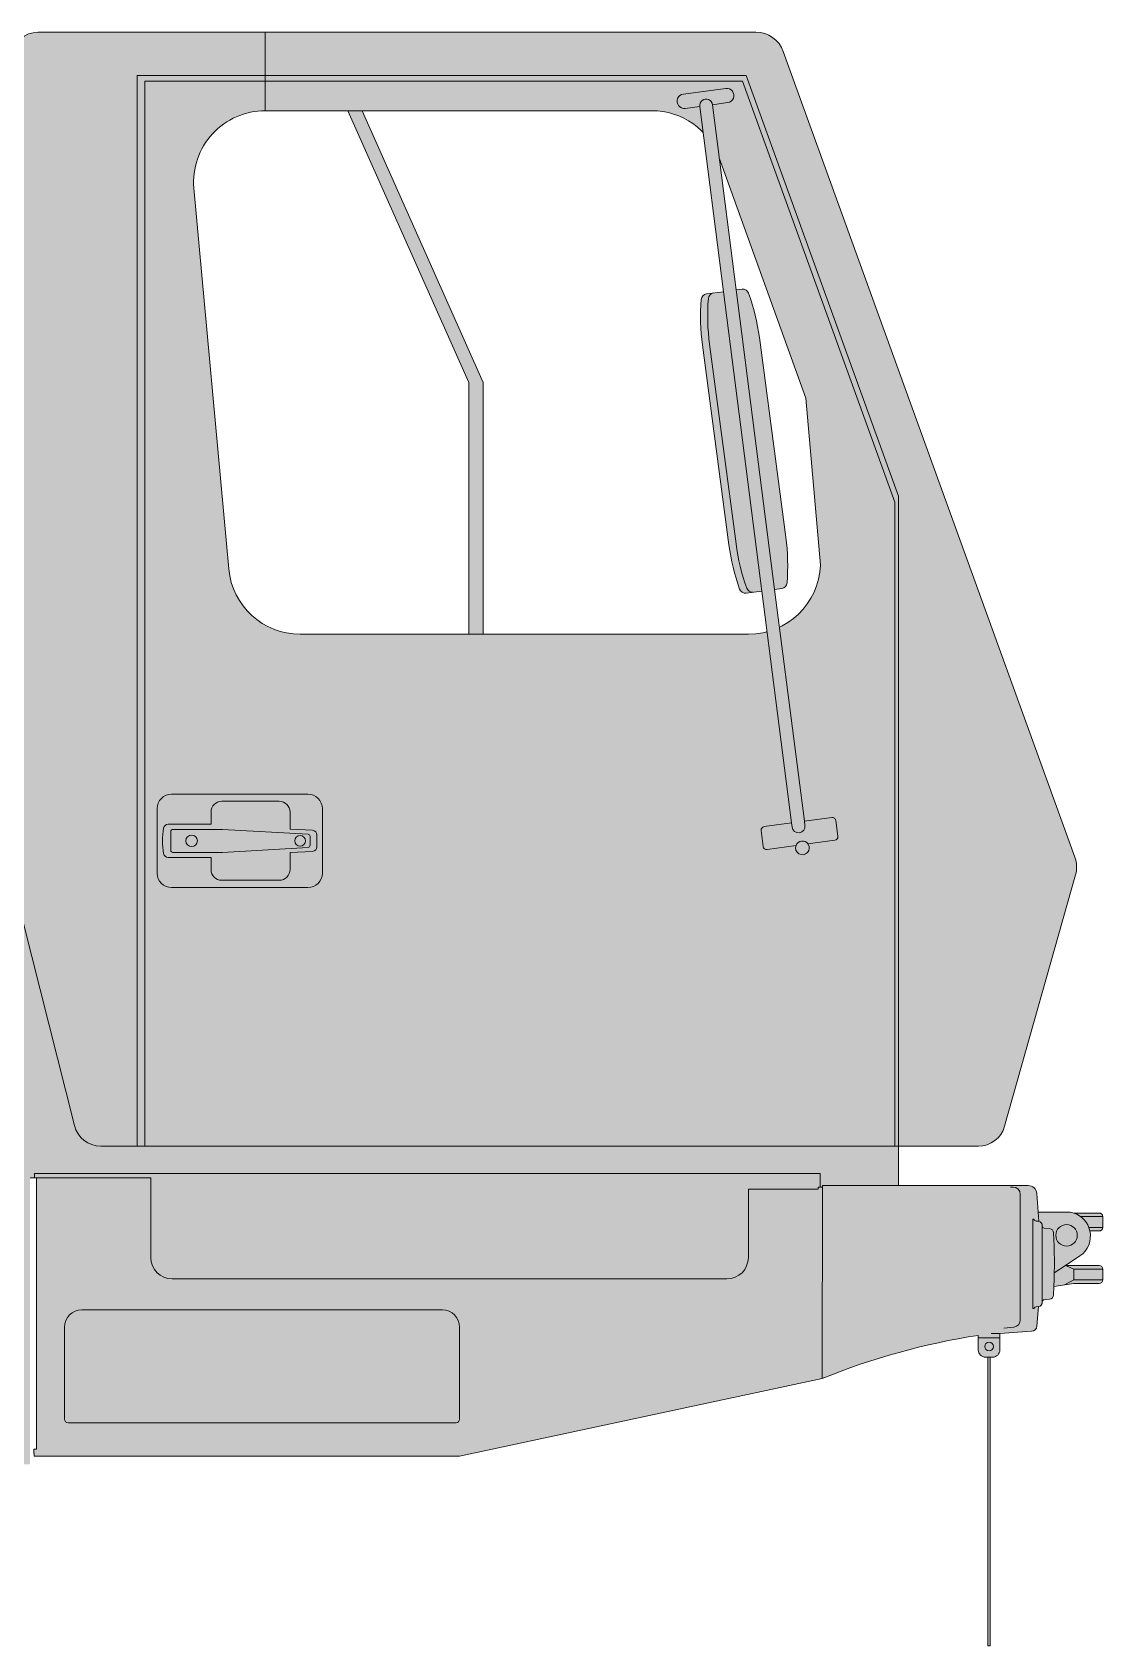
# Model space of a CAD drawing. Header units: millimetres. Extents: x -5368 to 16281, y -22441 to 15493.
# Drawn here: x 7845 to 9335, y 490 to 2735 of the extents above; entities that cross this region are included whole.
import ezdxf
from ezdxf.enums import TextEntityAlignment as Align

# ---------------------------------------------------------------- set-up
doc = ezdxf.new("R2010")
doc.units = ezdxf.units.MM
doc.set_wipeout_variables(frame=1)
doc.layers.add('Техника. Кран GROVE GMK 5220', color=250, linetype='Continuous', lineweight=20)
doc.layers.add('Техника. Кран GROVE GMK 5220 Штрих', color=7, linetype='Continuous', true_color=0xe8e8e8)
doc.styles.add('arial', font='arial.ttf')

# ---------------------------------------------------------------- blocks, each defined once
blk = doc.blocks.new('GMK 5220-20250306.21014501')
at = {"color": 0, "linetype": 'ByBlock', "lineweight": -2, "transparency": 16777216}
blk.add_wipeout([(-4217.591699999999, 1744.0000000000036), (-4217.591699999999, 1750), (-1587.1079, 1750), (-1587.1079, 1764.9462999999996), (-1242.9534399999948, 1764.9462999999996), (-1233.036799999995, 1779.9999500000013), (1233.0368000000021, 1780.0000499999987), (1241.3289000000004, 1750), (1266.4083000000028, 1750), (1266.4083000000028, 1747.0000000000036), (1271.4083000000028, 1746.9487999999983), (1271.4083000000028, 1750), (3000.479750009119, 1750), (3003.382800000004, 1758.9462999999996), (3864.379200000004, 1758.9462999999996), (3864.379200000004, 1746.9463000000032), (3859.3782000000047, 1746.9459000000024), (3859.379200000004, 1446.9463000000032), (3854.879200000002, 1446.9463000000032), (3854.879200000002, 1371.9462999999996), (3854.379200000003, 1371.4462999999996), (3854.3796000000048, 1331.9464999999982), (3859.379200000004, 1331.9462999999996), (3869.379200000004, 1321.9463000000032), (3869.3807000000024, 1276.9468000000015), (3881.381500000004, 1276.9468000000015), (3881.381500000004, 1210.7962899999984), (4178.382100000003, 1210.7962899999984), (4178.382100000003, 1251.9468000000015), (4189.3806, 1251.9468000000015), (4189.3806, 951.9468000000015), (4178.382100000003, 951.9468000000015), (4178.382100000003, 1017.0957300000009), (3881.381500000004, 1017.0957300000009), (3881.381500000004, 996.9468000000015), (3869.3807000000024, 996.9468000000015), (3869.379200000004, 991.9463000000032), (3859.379200000004, 981.9463000000032), (3854.3796000000048, 981.9459999999999), (3854.379200000003, 846.9463000000032), (3974.379200000004, 846.9463000000032), (3974.379200000004, 841.9463000000032), (4010.0000000000045, 841.9463000000032), (4010.0000000000045, 721.9463000000032), (4010.0000000000045, 721.9463000000032), (4007.095585975342, 710.4657970290464), (4000.5924034356003, 700.7330965644032), (3990.859702970957, 694.2299140246614), (3979.379200000004, 691.9462999999996), (3913.6096000000007, 691.9459999999999), (3904.379200000003, 683.9462999999996), (3891.379200000004, 683.9462999999996), (3891.379200000004, 683.9462999999996), (3887.0018665119496, 684.599211159024), (3883.0056011803754, 686.5011062262747), (3879.7382984212454, 689.4864159467907), (3877.48439289814, 693.2952545283151), (3877.48439289814, 693.2952545283151), (3868.9856850274055, 697.5031897867339), (3862.2250677132115, 704.1536640662198), (3857.8781125768573, 712.5821120641413), (3856.379200000003, 721.9463000000032), (3856.379200000003, 721.9463000000032), (3856.379200000003, 768.2285000000011), (3855.3793983814294, 770.7006984713407), (3855.379200000004, 591.9462999999996), (3795.379200000004, 591.9462999999996), (3795.379200000004, 611.9463000000032), (3549.379060476769, 611.9445837159474), (3549.379200000005, 591.9462999999996), (3449.879200000005, 591.9462999999996), (3449.879200000005, 611.9463000000032), (3203.379200000005, 611.9463000000032), (3203.379200000005, 591.9462999999996), (3143.379200000003, 591.9462999999996), (3143.379200000003, 783.8269), (3141.379200000005, 787.3342000000011), (3141.379200000005, 1046.7747000000018), (3099.653500000003, 1046.7747000000018), (3099.653500000003, 556.0001000000011), (3049.653500000004, 556.0001000000011), (3049.653500000004, 560.0001000000011), (2629.2077000000036, 560.0001000000011), (2629.2077000000036, 556.0001000000011), (2579.2077000000027, 556.0001000000011), (2579.2077000000027, 910.3830000000016), (2540.6514794342884, 1054.2767000000022), (977.5743293103737, 1054.2767000000022), (755.1514100000022, 401.710414648951), (595.1514100000013, 401.710414648951), (372.72849068963114, 1054.2767000000022), (-908.743599999998, 1054.2767000000022), (-974.6283799999985, 808.3914000000004), (-974.6132599999987, 547.5790000000015), (-1324.6283999999987, 547.5790000000015), (-1324.6283999999987, 808.3915000000015), (-1390.5131000000008, 1054.2767000000022), (-2672.425090689628, 1054.2767000000022), (-2894.8480099999992, 401.710414648951), (-3054.8480099999992, 401.710414648951), (-3277.2709293103703, 1054.2767000000022), (-4409.536747277851, 1054.2767000000022), (-4523.3287, 510.0551000000014), (-4715.620499999999, 510.0551000000014), (-4715.620499999999, 465.9467000000004), (-4712.620499999999, 441.95500000000175), (-4712.620499999999, 315.9467000000004), (-4772.620499999999, 315.9467000000004), (-4772.620499999999, 331.9467000000004), (-5328.620499999999, 331.9467000000004), (-5328.620499999999, 315.9467000000004), (-5388.620499999999, 315.9467000000004), (-5388.620499999999, 441.95500000000175), (-5385.620499999999, 465.9467000000004), (-5385.620500000003, 518.262200000001), (-5424.685, 518.262200000001), (-5821.9625, 1019.0295000000042), (-5821.9625, 1019.0295000000042), (-5836.843021288586, 995.3473073275309), (-5850.765622706043, 971.0895800356593), (-5863.708077768131, 946.2950439326814), (-5875.649724727466, 921.0032818055661), (-5875.649724727466, 921.0032818055697), (-5875.649724727466, 921.0032818055697), (-5876.028809336616, 920.0215732586985), (-5876.3026219273925, 919.0054613175125), (-5876.4681298505, 917.966200070623), (-5876.523500000001, 916.9153000000006), (-5876.523500000001, 916.9153000000006), (-5876.523500000001, 904.0446000000011), (-5878.523500000001, 904.0446000000011), (-5878.523500000001, 551.9343000000008), (-5928.523500000002, 551.9343000000008), (-5928.523599999999, 906.6022000000012), (-5966.196200000002, 1054.2767000000022), (-7274.859783985789, 1054.2767000000022), (-7615.502200000003, 497.21819999999934), (-7783.9955, 498.5069000000003), (-7785.8456, 492.0974000000024), (-7841.7191, 492.0974000000024), (-7841.7191, 891.0973999999987), (-7850.628800000001, 891.0973999999987), (-7850.628800000001, 513.0973999999987), (-7846.811800000001, 513.0973999999987), (-7846.811800000001, 507.09739999999874), (-7847.559100000001, 507.09660000000076), (-7847.559100000001, 503.60039999999935), (-8439.559100000002, 503.60039999999935), (-8944.559100000002, 611.6003999999994), (-8944.559100000002, 611.6003999999994), (-8997.431430635132, 631.3742340498793), (-9051.371141094838, 648.0174156971989), (-9106.193038217982, 661.4728033037427), (-9161.708900000001, 671.6942000000017), (-9161.708900000001, 651.2803000000022), (-9161.708900000001, 651.2803000000022), (-9162.470104674889, 647.4534656763499), (-9164.637832188135, 644.2092321881355), (-9167.882065676351, 642.0415046748858), (-9171.7089, 641.2802999999985), (-9171.7089, 641.2803000000022), (-9175.208900000001, 641.2801), (-9175.208900000001, 239.78029999999853), (-9178.208900000001, 239.78029999999853), (-9178.208900000001, 641.2801), (-9181.708900000001, 641.2803000000022), (-9181.708900000001, 641.2803000000022), (-9185.53573432365, 642.0415046748858), (-9188.779967811868, 644.2092321881355), (-9190.947695325114, 647.4534656763499), (-9191.708900000001, 651.2803000000022), (-9191.708900000001, 651.2803000000022), (-9191.707900000001, 674.2213000000011), (-9236.001900000003, 677.3186999999998), (-9236.001900000003, 677.3186999999998), (-9238.721314987375, 678.001403165541), (-9241.038143846705, 679.5805185895551), (-9242.667802571395, 681.8620781278587), (-9243.410114610906, 684.5658300250907), (-9243.410114610906, 684.5658300250907), (-9245.45305918128, 711.8064527565657), (-9245.45305918128, 711.8064527565657), (-9247.633506675164, 712.453023800881), (-9249.419287611927, 713.8613532491327), (-9250.556283889902, 715.8310346580947), (-9250.882700000002, 718.0817807370659), (-9250.882700000002, 718.0817807370659), (-9250.882700000002, 718.0817807370659), (-9251.034736249847, 719.2473586624765), (-9251.615301075692, 720.2694307756174), (-9252.538579713793, 720.9969219974955), (-9253.668100000003, 721.3222999999998), (-9261.030200000001, 721.9664000000012), (-9261.030200000001, 721.9664000000012), (-9263.089737547667, 722.5277555561333), (-9264.822382786737, 723.7746538864667), (-9266.00880765853, 725.5492555302844), (-9266.49882777561, 727.6269213492997), (-9266.49882777561, 727.6269213492997), (-9267.053265088784, 739.8525958592036), (-9294.620800000004, 743.9370000000017), (-9330.000011344637, 743.9370000000017), (-9330.000011344637, 743.9370000000017), (-9331.913748383753, 744.317739577793), (-9333.536032885106, 745.4019651436429), (-9334.61980055086, 747.0245555810761), (-9335, 748.9383999999991), (-9335, 748.9383999999991), (-9335, 763.9357999999993), (-9335, 763.9357999999993), (-9334.619742067285, 765.8495856343252), (-9333.535958165634, 767.4721095953319), (-9331.913694328265, 768.5562828248039), (-9330, 768.9370000000017), (-9330, 768.9370000000017), (-9283.2627, 768.9370000000017), (-9303.143000000004, 782.1730000000025), (-9303.143000000004, 782.1730000000025), (-9310.453089746676, 788.8603426775335), (-9315.463055861099, 797.4077518594677), (-9317.72627856431, 807.053257921194), (-9317.041000000001, 816.9370000000017), (-9317.041000000001, 816.9370000000017), (-9330, 816.9370000000017), (-9330, 816.9370000000017), (-9331.91332477416, 817.3175640727386), (-9333.535392484093, 818.4013246778813), (-9334.619282856376, 820.0233056783072), (-9334.999999999998, 821.9366000000009), (-9334.999999999998, 821.9366000000009), (-9334.999999999998, 836.9373999999989), (-9334.999999999998, 836.9373999999989), (-9334.619282856376, 838.8506943216926), (-9333.535392484093, 840.4726753221184), (-9331.91332477416, 841.5564359272612), (-9330, 841.9370000000017), (-9330, 841.9370000000017), (-9294.620800000004, 841.9370000000017), (-9294.620800000004, 841.9370000000017), (-9292.15436401002, 842.4911321190448), (-9289.659943722669, 842.9012983391403), (-9287.145935090915, 843.1661180844749), (-9284.620800000004, 843.2847000000002), (-9284.620800000004, 843.2847000000002), (-9245.320900000002, 843.2847000000002), (-9243.256528086324, 869.2087353526367), (-9243.256528086324, 869.2087353526367), (-9242.048677549286, 873.4490346949133), (-9239.390920540147, 876.9668989777238), (-9235.642036563182, 879.2874399403408), (-9231.308100000002, 880.0973999999987), (-9231.308100000002, 880.0973999999987), (-9050.532900000002, 880.0973999999987), (-9050.532900000002, 934.9463000000032), (-7990.532900000001, 934.9463000000032), (-7940.203500000002, 934.9463000000032), (-7940.203500000002, 934.9463000000032), (-7927.863049564542, 937.005894550919), (-7916.8602917005155, 942.961393358728), (-7908.387910324588, 952.1672284911365), (-7903.3643, 963.6255000000019), (-7903.3643, 963.6255000000019), (-7700.6216, 1764.9529000000002), (-7653.374725933218, 1764.9529000000002), (-7651.164200000002, 1751.454700000002), (-7650.277100000003, 1747.4020000000019), (-7446.484000000003, 1747.4020000000019), (-7447.366181036168, 1743.992388326158), (-5186.091699999999, 1744.0000000000036)], dxfattribs=at)
blk.add_line((-9250.882700000002, 824.0485686891088), (-9250.882700000002, 717.4195380819665), dxfattribs=at)
for points in [[(-9197.159815300583, 681.8271867425187), (-9211.163978515615, 683.2597586206552, -0.3846611449486134), (-9220.158267212268, 693.2210662518023), (-9220.158267212268, 868.0634222280055, -0.4142135623730951), (-9210.144975169056, 878.076714271217), (-9206.763437917682, 878.076714271217)], [(-7850.628800000002, 891.0974000000001), (-8009.628800000002, 891.0974000000001), (-8009.628800000002, 780.0974000000001, -0.414213562373095), (-8039.628800000002, 750.0974000000001), (-8811.628800000002, 750.0974000000001, -0.414213562373095), (-8841.628800000002, 780.0974000000001), (-8841.628800000002, 875.0974000000001), (-8938.628800000002, 875.0974000000001), (-8938.628800000002, 878.0974000000001), (-8941.628800000002, 878.0984000000003)], [(-9294.620800000004, 841.9370000000004, 0.2715141541754391), (-9317.041000000001, 816.9370000000004)], [(-9267.053265088784, 739.8525958592022, -0.02252392412836434), (-9266.498845539914, 814.5679451074152, -0.3737539228790465), (-9261.030255322868, 820.228464338486), (-9253.668100000003, 820.8726000000001, 0.364236548819068), (-9250.882700000002, 824.0009412801278, -0.4062627727214683), (-9245.396500000003, 830.3937000000001), (-9242.104600000002, 830.6817000000001, 0.285441261231288), (-9239.570600000003, 832.5815000000002, -0.2854021802144528), (-9238.726126436952, 833.2147748508337), (-9237.554200000002, 833.3172810433134)], [(-9245.459580924511, 711.8071009517403), (-9242.104600000002, 711.5132000000003, -0.2854435668969821), (-9239.570576998329, 709.6133580946034, 0.2853814325358333), (-9238.7261, 708.9801000000002), (-9237.554200000002, 708.8775448561496), (-9237.55420000435, 833.3172810429332)], [(-8434.628800000002, 550.0974000000001), (-7894.628800000002, 550.0974000000001, 0.4142135623727487), (-7889.628800000002, 555.0974000000001), (-7889.628800000002, 683.0974000000001, 0.4142135623730395), (-7913.628800000002, 707.0974000000001), (-8415.628800000002, 707.0974000000001, 0.4142135623730395), (-8439.628800000002, 683.0974000000001), (-8439.628800000002, 555.0974000000001, 0.4142135623727487), (-8434.628800000002, 550.0974000000001)]]:
    blk.add_lwpolyline(points, format="xyb", dxfattribs=at)
for points in [[(-9050.532900000002, 880.0974000000006), (-8944.628800000002, 880.0974000000001), (-8944.559100000002, 611.6004000000003)], [(-8944.628800000002, 878.0974000000001), (-8941.628800000002, 878.0974000000001), (-8941.628800000002, 897.0974000000001), (-7847.628800000002, 897.0974000000001), (-7847.628800000002, 891.0974000000001)], [(-9335, 836.9374000000003), (-9304.344364136792, 836.9374000000003)], [(-9245.320900000002, 843.2847000000002), (-9246.111861365793, 830.2872214532608)], [(-9335, 821.9366), (-9315.607595319394, 821.9366)], [(-9335, 763.9358000000002), (-9294.620800000004, 763.9370000000004), (-9283.2627, 768.9370000000004)], [(-9294.620800000004, 763.9370000000004), (-9294.620800000004, 748.9370000000004)], [(-9283.2627, 768.9370000000004), (-9267.546000000002, 758.4755)], [(-9335, 748.9384), (-9294.620800000004, 748.9370000000004), (-9281.825672971809, 742.0412748296394)], [(-9191.707900000001, 674.2213000000002), (-9179.590214344582, 674.2213000000002)], [(-9191.708900000001, 668.2803000000004), (-9161.708900000001, 668.2803000000004)], [(-9178.208900000001, 641.2801), (-9175.208900000001, 641.2801)]]:
    blk.add_lwpolyline(points, dxfattribs=at)
for centre, radius in [((-9284.620800000004, 810.8910000000005), 14.99257858441969), ((-9176.708900000001, 656.2803000000004), 5.999999999999718)]:
    blk.add_circle(centre, radius, dxfattribs=at)
blk.add_wipeout([(-8169.131300000001, 2484.946300000001), (-7852.811400000002, 2484.946300000001), (-7852.811400000002, 2484.946300000001), (-7839.73088024299, 2482.624021204941), (-7828.24912601122, 2475.941035668759), (-7819.7694921463535, 2465.7141698031387), (-7815.328400000002, 2453.1934000000006), (-7815.328400000002, 2453.1934000000006), (-7700.621600000002, 1764.9528999999998), (-7903.364300000001, 963.6254999999996), (-7903.364300000001, 963.6254999999996), (-7908.387910324591, 952.1672284911342), (-7916.8602917005155, 942.9613933587257), (-7927.863049564543, 937.0058945509168), (-7940.203500000003, 934.9463000000001), (-9161.855900000002, 934.9463000000001), (-9161.855900000002, 934.9463000000001), (-9173.952593017719, 936.9231149969642), (-9184.790713624636, 942.6478788529662), (-9193.242635864704, 951.5249724057526), (-9198.429000000004, 962.6308000000004), (-9198.429000000004, 962.6308000000004), (-9297.083011431405, 1312.4042887811015), (-9297.083011431405, 1312.4042887811015), (-9298.316403101766, 1318.5800073820824), (-9298.577989122407, 1324.8722508615451), (-9297.86145102332, 1331.1290334535474), (-9296.18409639792, 1337.199225930864), (-9296.18409639792, 1337.1992259308631), (-8890.297244309237, 2458.220210725222), (-8890.297244309237, 2458.220210725222), (-8884.375233989722, 2469.052338220365), (-8875.466438737669, 2477.598598189062), (-8864.397762677349, 2483.0657366148894), (-8852.196587584345, 2484.946300000001), (-8169.131300000001, 2484.946300000001), (-8169.131300000001, 2375.8029999999994), (-8284.1679, 2375.8029999999994), (-8452.291600000004, 1997.5255000000002), (-8452.291600000004, 1647.5255000000002), (-8472.2913, 1647.5255000000002), (-8472.2913, 1997.5255000000002), (-8304.168000000001, 2375.8029999999994), (-8707.2503, 2375.8029999999994), (-8707.2503, 2375.8029999999994), (-8737.269271929597, 2371.193970036307), (-8764.520226079458, 2357.7862360428876), (-8786.489575364389, 2336.8165072675106), (-8801.1509, 2310.2189999999996), (-8801.1509, 2310.2189999999996), (-8921.568, 1975.8740000000012), (-8941.9617, 1743.5206000000003), (-8941.9617, 1743.5206000000003), (-8933.311298014956, 1706.415360750319), (-8911.408310903003, 1675.2402522524703), (-8879.433369911469, 1654.522352193178), (-8842.029700000003, 1647.2701999999986), (-8842.029700000003, 1647.2701999999995), (-8217.775200000004, 1647.2701999999995), (-8217.775200000004, 1647.2701999999995), (-8181.636645066067, 1654.0230036728076), (-8150.381699879528, 1673.3807905179788), (-8128.236022206595, 1702.7263944572937), (-8118.193700000004, 1738.0923000000007), (-8118.193700000004, 1738.0923000000007), (-8069.549900000002, 2267.869400000002), (-8069.549900000002, 2267.869400000002), (-8074.276539030809, 2307.3509213494867), (-8094.0404579948345, 2341.85482187944), (-8125.705486638124, 2365.905967499078), (-8164.246967598829, 2375.6878839755796), (-8169.131300000001, 2375.8029999999994)], dxfattribs=at)
at = {"layer": 'Техника. Кран GROVE GMK 5220 Штрих', "transparency": 16777216}
h = blk.add_hatch(color=256, dxfattribs=at)
h.dxf.hatch_style = 1
edge = h.paths.add_edge_path()
edge.add_line((-8169.131300000001, 2375.803), (-8169.131300000001, 2484.9463))
edge.add_line((-8169.131300000001, 2484.9463), (-7852.811400000002, 2484.9463))
edge.add_arc((-7852.811415749838, 2446.946257041526), 38.0000429584771, 9.462283043578282, 89.99997625268111, ccw=False)
edge.add_line((-7815.328400000002, 2453.1934), (-7700.621600000002, 1764.9529))
edge.add_line((-7700.621600000002, 1764.9529), (-7903.364300000001, 963.6255000000001))
edge.add_arc((-7940.203542510167, 972.946423806818), 38.00012380684169, 270.00006409592146, 345.8012243716539, ccw=False)
edge.add_line((-7940.203500000003, 934.9463000000001), (-9161.855900000002, 934.9463000000001))
edge.add_arc((-9161.855887095364, 972.9463384291809), 38.00003842918298, 195.7512390323459, 269.9999805426166, ccw=False)
edge.add_line((-9198.429000000004, 962.6308000000004), (-9297.083011431405, 1312.404288781102))
edge.add_arc((-9258.083439673026, 1323.404162475016), 40.52115273062963, 160.0962530021384, 195.7511661514296, ccw=False)
edge.add_line((-9296.18409639792, 1337.199225930864), (-8890.297244309237, 2458.220210725221))
edge.add_arc((-8852.196587584345, 2444.425147269371), 40.52115273062898, 90, 160.0962530021333, ccw=False)
edge.add_line((-8852.196587584345, 2484.9463), (-8169.131300000001, 2484.9463))
edge.add_line((-8169.131300000001, 2484.9463), (-8169.131300000001, 2375.803))
edge.add_line((-8169.131300000001, 2375.803), (-8284.1679, 2375.803))
edge.add_line((-8284.1679, 2375.803), (-8452.291600000004, 1997.5255))
edge.add_line((-8452.291600000004, 1997.5255), (-8452.291600000004, 1647.5255))
edge.add_line((-8452.291600000004, 1647.5255), (-8472.2913, 1647.5255))
edge.add_line((-8472.2913, 1647.5255), (-8472.2913, 1997.5255))
edge.add_line((-8472.2913, 1997.5255), (-8304.168000000001, 2375.803))
edge.add_line((-8304.168000000001, 2375.803), (-8707.2503, 2375.803))
edge.add_arc((-8707.259917550826, 2275.803171163898), 99.9998292985893, 89.99448953986922, 159.8695411158545)
edge.add_line((-8801.1509, 2310.219), (-8921.568, 1975.874))
edge.add_line((-8921.568, 1975.874), (-8941.9617, 1743.5206))
edge.add_arc((-8842.049162085601, 1747.252404509712), 99.98220640391418, 182.1390438661664, 270.0111529382322)
edge.add_line((-8842.029700000003, 1647.2702), (-8217.775200000004, 1647.2702))
edge.add_arc((-8217.75811145363, 1747.255366520585), 99.98516798089408, 269.9902075316791, 354.7417928905367)
edge.add_line((-8118.193700000003, 1738.0923), (-8069.549900000002, 2267.8694))
edge.add_arc((-8169.040393660478, 2275.982313606686), 99.82072778734289, 355.3381527081122, 450.0521790455857)
at = {"layer": 'Техника. Кран GROVE GMK 5220 Штрих', "true_color": 0xadadad, "transparency": 16777216}
h = blk.add_hatch(color=253, dxfattribs=at)
h.dxf.hatch_style = 1
edge = h.paths.add_edge_path()
edge.add_line((-5186.091700000001, 1744), (-4217.591700000001, 1744))
edge.add_line((-4217.591700000001, 1744), (-4217.591700000001, 1750))
edge.add_line((-4217.591700000001, 1750), (-1587.107900000003, 1750))
edge.add_line((-1587.107900000003, 1750), (-1587.107900000003, 1764.9463))
edge.add_line((-1587.107900000003, 1764.9463), (-1242.953439999997, 1764.9463))
edge.add_line((-1242.953439999997, 1764.9463), (-1233.036799999998, 1779.99995))
edge.add_line((-1233.036799999998, 1779.99995), (1233.036799999998, 1780.00005))
edge.add_line((1233.036799999998, 1780.00005), (1241.328899999997, 1750))
edge.add_line((1241.328899999997, 1750), (1266.408299999999, 1750))
edge.add_line((1266.408299999999, 1750), (1266.408299999999, 1747))
edge.add_line((1266.408299999999, 1747), (1271.408299999999, 1746.9488))
edge.add_line((1271.408299999999, 1746.9488), (1271.408299999999, 1750))
edge.add_line((1271.408299999999, 1750), (3000.479750009115, 1750))
edge.add_line((3000.479750009115, 1750), (3003.382799999999, 1758.9463))
edge.add_line((3003.382799999999, 1758.9463), (3864.379199999999, 1758.9463))
edge.add_line((3864.379199999999, 1758.9463), (3864.379199999999, 1746.9463))
edge.add_line((3864.379199999999, 1746.9463), (3859.378199999999, 1746.9459))
edge.add_line((3859.378199999999, 1746.9459), (3859.379199999999, 1446.9463))
edge.add_line((3859.379199999999, 1446.9463), (3854.879199999999, 1446.9463))
edge.add_line((3854.879199999999, 1446.9463), (3854.879199999999, 1371.9463))
edge.add_line((3854.879199999999, 1371.9463), (3854.379199999999, 1371.4463))
edge.add_line((3854.379199999999, 1371.4463), (3854.3796, 1331.9465))
edge.add_line((3854.3796, 1331.9465), (3859.379199999999, 1331.9463))
edge.add_line((3859.379199999999, 1331.9463), (3869.379199999999, 1321.9463))
edge.add_line((3869.379199999999, 1321.9463), (3869.380699999998, 1276.9468))
edge.add_line((3869.380699999998, 1276.9468), (3881.3815, 1276.9468))
edge.add_line((3881.3815, 1276.9468), (3881.3815, 1210.79629))
edge.add_line((3881.3815, 1210.79629), (4178.382099999999, 1210.79629))
edge.add_line((4178.382099999999, 1210.79629), (4178.382099999999, 1251.9468))
edge.add_line((4178.382099999999, 1251.9468), (4189.380599999997, 1251.9468))
edge.add_line((4189.380599999997, 1251.9468), (4189.380599999997, 951.9468000000002))
edge.add_line((4189.380599999997, 951.9468000000002), (4178.382099999999, 951.9468000000002))
edge.add_line((4178.382099999999, 951.9468000000002), (4178.382099999999, 1017.09573))
edge.add_line((4178.382099999999, 1017.09573), (3881.3815, 1017.09573))
edge.add_line((3881.3815, 1017.09573), (3881.3815, 996.9468000000002))
edge.add_line((3881.3815, 996.9468000000002), (3869.380699999998, 996.9468000000002))
edge.add_line((3869.380699999998, 996.9468000000002), (3869.379199999999, 991.9463000000001))
edge.add_line((3869.379199999999, 991.9463000000001), (3859.379199999999, 981.9463000000001))
edge.add_line((3859.379199999999, 981.9463000000001), (3854.3796, 981.9460000000004))
edge.add_line((3854.3796, 981.9460000000004), (3854.379199999999, 846.9463000000001))
edge.add_line((3854.379199999999, 846.9463000000001), (3974.379199999999, 846.9463000000001))
edge.add_line((3974.379199999999, 846.9463000000001), (3974.379199999999, 841.9463000000001))
edge.add_line((3974.379199999999, 841.9463000000001), (4010, 841.9463000000001))
edge.add_line((4010, 841.9463000000001), (4010, 721.9463000000001))
edge.add_arc((3978.9291001754, 723.0329371009709), 31.08989540187558, 270.8295210043358, 357.99702115303046, ccw=False)
edge.add_line((3979.379199999999, 691.9463000000001), (3913.609599999996, 691.9460000000004))
edge.add_line((3913.609599999996, 691.9460000000004), (3904.379199999999, 683.9463000000001))
edge.add_line((3904.379199999999, 683.9463000000001), (3891.379199999999, 683.9463000000001))
edge.add_arc((3891.379198808207, 698.9462971227596), 14.99999712275956, 202.1316641117133, 270.00000455231384, ccw=False)
edge.add_arc((3886.379200000003, 721.9463000000023), 30.00000000000392, 180.0000000000043, 252.7528800000283, ccw=False)
edge.add_line((3856.379199999999, 721.9463000000001), (3856.379199999999, 768.2285000000002))
edge.add_line((3856.379199999999, 768.2285000000002), (3855.379398381425, 770.7006984713389))
edge.add_line((3855.379398381425, 770.7006984713389), (3855.379199999999, 591.9463000000001))
edge.add_line((3855.379199999999, 591.9463000000001), (3795.379199999999, 591.9463000000001))
edge.add_line((3795.379199999999, 591.9463000000001), (3795.379199999999, 611.9463000000001))
edge.add_line((3795.379199999999, 611.9463000000001), (3549.379060476764, 611.9445837159465))
edge.add_line((3549.379060476764, 611.9445837159465), (3549.379199999999, 591.9463000000001))
edge.add_line((3549.379199999999, 591.9463000000001), (3449.879199999999, 591.9463000000001))
edge.add_line((3449.879199999999, 591.9463000000001), (3449.879199999999, 611.9463000000001))
edge.add_line((3449.879199999999, 611.9463000000001), (3203.379199999999, 611.9463000000001))
edge.add_line((3203.379199999999, 611.9463000000001), (3203.379199999999, 591.9463000000001))
edge.add_line((3203.379199999999, 591.9463000000001), (3143.379199999999, 591.9463000000001))
edge.add_line((3143.379199999999, 591.9463000000001), (3143.379199999999, 783.8269))
edge.add_line((3143.379199999999, 783.8269), (3141.379199999999, 787.3342000000002))
edge.add_line((3141.379199999999, 787.3342000000002), (3141.379199999999, 1046.7747))
edge.add_line((3141.379199999999, 1046.7747), (3099.6535, 1046.7747))
edge.add_line((3099.6535, 1046.7747), (3099.6535, 556.0001000000002))
edge.add_line((3099.6535, 556.0001000000002), (3049.6535, 556.0001000000002))
edge.add_line((3049.6535, 556.0001000000002), (3049.6535, 560.0001000000002))
edge.add_line((3049.6535, 560.0001000000002), (2629.207699999999, 560.0001000000002))
edge.add_line((2629.207699999999, 560.0001000000002), (2629.207699999999, 556.0001000000002))
edge.add_line((2629.207699999999, 556.0001000000002), (2579.207699999999, 556.0001000000002))
edge.add_line((2579.207699999999, 556.0001000000002), (2579.207699999999, 910.3829999999998))
edge.add_line((2579.207699999999, 910.3829999999998), (2540.651479434284, 1054.2767))
edge.add_line((2540.651479434284, 1054.2767), (977.5743293103696, 1054.2767))
edge.add_line((977.5743293103696, 1054.2767), (755.1514099999986, 401.7104146489519))
edge.add_line((755.1514099999986, 401.7104146489519), (595.1514099999986, 401.7104146489519))
edge.add_line((595.1514099999986, 401.7104146489519), (372.7284906896275, 1054.2767))
edge.add_line((372.7284906896275, 1054.2767), (-908.7436000000016, 1054.2767))
edge.add_line((-908.7436000000016, 1054.2767), (-974.6283800000019, 808.3914))
edge.add_line((-974.6283800000019, 808.3914), (-974.6132600000019, 547.5790000000002))
edge.add_line((-974.6132600000019, 547.5790000000002), (-1324.628400000001, 547.5790000000002))
edge.add_line((-1324.628400000001, 547.5790000000002), (-1324.628400000001, 808.3915000000002))
edge.add_line((-1324.628400000001, 808.3915000000002), (-1390.513100000004, 1054.2767))
edge.add_line((-1390.513100000004, 1054.2767), (-2672.42509068963, 1054.2767))
edge.add_line((-2672.42509068963, 1054.2767), (-2894.848010000002, 401.7104146489519))
edge.add_line((-2894.848010000002, 401.7104146489519), (-3054.848010000002, 401.7104146489519))
edge.add_line((-3054.848010000002, 401.7104146489519), (-3277.270929310373, 1054.2767))
edge.add_line((-3277.270929310373, 1054.2767), (-4409.536747277853, 1054.2767))
edge.add_line((-4409.536747277853, 1054.2767), (-4523.328700000002, 510.0551))
edge.add_line((-4523.328700000002, 510.0551), (-4715.620500000001, 510.0551))
edge.add_line((-4715.620500000001, 510.0551), (-4715.620500000001, 465.9467))
edge.add_line((-4715.620500000001, 465.9467), (-4712.620500000001, 441.9549999999999))
edge.add_line((-4712.620500000001, 441.9549999999999), (-4712.620500000001, 315.9467))
edge.add_line((-4712.620500000001, 315.9467), (-4772.620500000001, 315.9467))
edge.add_line((-4772.620500000001, 315.9467), (-4772.620500000001, 331.9467))
edge.add_line((-4772.620500000001, 331.9467), (-5328.620500000001, 331.9467))
edge.add_line((-5328.620500000001, 331.9467), (-5328.620500000001, 315.9467))
edge.add_line((-5328.620500000001, 315.9467), (-5388.620500000001, 315.9467))
edge.add_line((-5388.620500000001, 315.9467), (-5388.620500000001, 441.9549999999999))
edge.add_line((-5388.620500000001, 441.9549999999999), (-5385.620500000001, 465.9467))
edge.add_line((-5385.620500000001, 465.9467), (-5385.620500000005, 518.2622000000001))
edge.add_line((-5385.620500000005, 518.2622000000001), (-5424.685000000001, 518.2622000000001))
edge.add_line((-5424.685000000001, 518.2622000000001), (-5821.962500000001, 1019.0295))
edge.add_arc((-5236.804958094126, 634.8341905901069), 700.0109889293809, 146.7124063733149, 155.8701125944733)
edge.add_arc((-5866.523983262781, 916.9153510698151), 9.999516737352161, 155.8697195712573, 180.0002926226271)
edge.add_line((-5876.523500000003, 916.9153000000001), (-5876.523500000003, 904.0446000000002))
edge.add_line((-5876.523500000003, 904.0446000000002), (-5878.523500000003, 904.0446000000002))
edge.add_line((-5878.523500000003, 904.0446000000002), (-5878.523500000003, 551.9343000000003))
edge.add_line((-5878.523500000003, 551.9343000000003), (-5928.523500000003, 551.9343000000003))
edge.add_line((-5928.523500000003, 551.9343000000003), (-5928.5236, 906.6022000000003))
edge.add_line((-5928.5236, 906.6022000000003), (-5966.196200000002, 1054.2767))
edge.add_line((-5966.196200000002, 1054.2767), (-7274.85978398579, 1054.2767))
edge.add_line((-7274.85978398579, 1054.2767), (-7615.502200000003, 497.2182000000003))
edge.add_line((-7615.502200000003, 497.2182000000003), (-7783.995500000001, 498.5069000000003))
edge.add_line((-7783.995500000001, 498.5069000000003), (-7785.845600000001, 492.0974000000001))
edge.add_line((-7785.845600000001, 492.0974000000001), (-7841.719100000002, 492.0974000000001))
edge.add_line((-7841.719100000002, 492.0974000000001), (-7841.719100000002, 891.0974000000001))
edge.add_line((-7841.719100000002, 891.0974000000001), (-7850.628800000002, 891.0974000000001))
edge.add_line((-7850.628800000002, 891.0974000000001), (-7850.628800000002, 513.0974000000001))
edge.add_line((-7850.628800000002, 513.0974000000001), (-7846.811800000003, 513.0974000000001))
edge.add_line((-7846.811800000003, 513.0974000000001), (-7846.811800000003, 507.0974000000001))
edge.add_line((-7846.811800000003, 507.0974000000001), (-7847.559100000002, 507.0966000000003))
edge.add_line((-7847.559100000002, 507.0966000000003), (-7847.559100000002, 503.6004000000003))
edge.add_line((-7847.559100000002, 503.6004000000003), (-8439.559100000002, 503.6004000000003))
edge.add_line((-8439.559100000002, 503.6004000000003), (-8944.559100000002, 611.6004000000003))
edge.add_arc((-9308.318497595277, -280.4655072432474), 963.3807566090346, 67.81574613370478, 81.2465788092966)
edge.add_line((-9161.708900000001, 671.6942000000004), (-9161.708900000001, 651.2803000000004))
edge.add_arc((-9171.7089, 651.2802999999979), 9.999999999998181, -90.0000000000104, 1.432454155292362e-11, ccw=False)
edge.add_line((-9171.708900000001, 641.2803000000004), (-9175.208900000001, 641.2801))
edge.add_line((-9175.208900000001, 641.2801), (-9175.208900000001, 239.7803000000004))
edge.add_line((-9175.208900000001, 239.7803000000004), (-9178.208900000001, 239.7803000000004))
edge.add_line((-9178.208900000001, 239.7803000000004), (-9178.208900000001, 641.2801))
edge.add_line((-9178.208900000001, 641.2801), (-9181.708900000001, 641.2803000000004))
edge.add_arc((-9181.708900000003, 651.2802999999979), 9.999999999997499, 179.9999999999857, 270.00000000001046, ccw=False)
edge.add_line((-9191.708900000001, 651.2803000000004), (-9191.707900000001, 674.2213000000002))
edge.add_line((-9191.707900000001, 674.2213000000002), (-9236.001900000003, 677.3187000000003))
edge.add_arc((-9235.443818226497, 685.2991913130047), 7.999981053906278, 185.2597100123795, 265.9997752452111, ccw=False)
edge.add_line((-9243.410114610906, 684.565830025088), (-9245.45305918128, 711.8064527565625))
edge.add_arc((-9244.860040285179, 717.8061789960723), 6.028962295469659, 177.3799269920821, 264.355163131372, ccw=False)
edge.add_arc((-9253.933871634224, 718.2764951039816), 3.057378292944564, 356.3485490427336, 445.01310115826)
edge.add_line((-9253.668100000003, 721.3223000000003), (-9261.030200000001, 721.9664000000002))
edge.add_arc((-9260.507357501934, 727.9433983657768), 5.999822809240348, 183.0236253683157, 265.0007334788719, ccw=False)
edge.add_line((-9266.49882777561, 727.6269213492992), (-9267.053265088784, 739.8525958592022))
edge.add_line((-9267.053265088784, 739.8525958592022), (-9294.620800000004, 743.9370000000004))
edge.add_line((-9294.620800000004, 743.9370000000004), (-9330.000011344637, 743.9370000000004))
edge.add_arc((-9329.999999861451, 748.9370003344419), 5.000000334454738, 179.9839610150216, 269.9998684123957, ccw=False)
edge.add_line((-9335, 748.9384), (-9335, 763.9358000000002))
edge.add_arc((-9329.999999898217, 763.9369997542757), 5.000000245724398, 90.00000116635141, 180.013748170744, ccw=False)
edge.add_line((-9330, 768.9370000000004), (-9283.2627, 768.9370000000004))
edge.add_line((-9283.2627, 768.9370000000004), (-9303.143000000004, 782.1729999999998))
edge.add_arc((-9284.651407870202, 809.7256751070042), 33.18265940287311, 167.4482050247574, 236.13301606289218, ccw=False)
edge.add_line((-9317.041000000001, 816.9370000000004), (-9330, 816.9370000000004))
edge.add_arc((-9329.999999988684, 821.9370000273191), 5.00000002731872, 180.0045839753944, 269.9999998703289, ccw=False)
edge.add_line((-9335, 821.9366), (-9335, 836.9374000000003))
edge.add_arc((-9329.999999988684, 836.9369999726823), 5.000000027318118, 90.00000012967098, 179.9954160246186, ccw=False)
edge.add_line((-9330, 841.9370000000004), (-9294.620800000004, 841.9370000000004))
edge.add_arc((-9283.840287051074, 799.7191608337833), 43.57253037530192, 91.02639184311818, 104.32461859087721, ccw=False)
edge.add_line((-9284.620800000004, 843.2847000000002), (-9245.320900000002, 843.2847000000002))
edge.add_line((-9245.320900000002, 843.2847000000002), (-9243.256528086324, 869.2087353526367))
edge.add_arc((-9231.308100000004, 868.0974000000015), 11.9999999999989, 89.99999999999142, 174.6861500000016, ccw=False)
edge.add_line((-9231.308100000002, 880.0974000000001), (-9050.532900000002, 880.0974000000006))
edge.add_line((-9050.532900000002, 880.0974000000006), (-9050.532900000002, 934.9463000000001))
edge.add_line((-9050.532900000002, 934.9463000000001), (-7990.532900000002, 934.9463000000001))
edge.add_line((-7990.532900000002, 934.9463000000001), (-7940.203500000003, 934.9463000000001))
edge.add_arc((-7940.203542510169, 972.9464238068219), 38.00012380684566, 270.0000640959256, 345.8012243716491)
edge.add_line((-7903.364300000001, 963.6255000000001), (-7700.621600000002, 1764.9529))
edge.add_line((-7700.621600000002, 1764.9529), (-7653.374725933219, 1764.9529))
edge.add_line((-7653.374725933219, 1764.9529), (-7651.164200000003, 1751.4547))
edge.add_line((-7651.164200000003, 1751.4547), (-7650.277100000003, 1747.402))
edge.add_line((-7650.277100000003, 1747.402), (-7446.484000000004, 1747.402))
edge.add_line((-7446.484000000004, 1747.402), (-7447.36618103617, 1743.992388326156))
edge.add_line((-7447.36618103617, 1743.992388326156), (-5186.091700000001, 1744))
h.paths.add_polyline_path([(-6044.177644789524, 1359.9594), (-7546.728411099612, 1359.9594), (-7477.894774128388, 1626), (-6112.046157991845, 1626)], flags=16)
h.paths.add_polyline_path([(-5966.196199942307, 1054.276699773841), (-5966.196200000002, 1054.2767), (-7274.85978398579, 1054.2767), (-7615.502200000003, 497.2182000000003), (-7783.995500000001, 498.5069000000003), (-7645.270200000003, 979.0974000000006), (-7546.728411099612, 1359.9594), (-6044.177644789524, 1359.959400000001)], flags=17)
h.paths.add_polyline_path([(-4572.532400000004, 1620), (-4572.532400000004, 1359.7667), (-1472.368900000001, 1359.7667), (-1542.098275813609, 1620)], flags=16)
h.paths.add_polyline_path([(-757.1584848520906, 1620), (-826.7866697501038, 1360.14409993304), (2458.7336, 1360.1441), (2389.066799999997, 1620.0001)], flags=16)
h.paths.add_polyline_path([(-908.7436000000016, 1054.2767), (372.7284906896275, 1054.2767), (595.1514099999986, 401.7104146489519), (755.1514099999986, 401.7104146489519), (977.5743293103696, 1054.2767), (2540.651479434284, 1054.2767), (2458.697398373534, 1360.134399832139), (-826.7866697501038, 1360.144099933041)], flags=17)
h.paths.add_polyline_path([(-1390.513100000004, 1054.2767), (-1472.368936380816, 1359.766690251785), (-4572.532400000004, 1359.7667), (-4572.532400000004, 881.1766000000007), (-4713.120500000001, 881.1769000000004), (-4713.120500000001, 828.0408000000007), (-4715.620500000001, 819.9467000000004), (-4715.620500000001, 510.0550999999996), (-4523.328700000002, 510.0550999999996), (-4409.536747277853, 1054.2767), (-3277.270929310373, 1054.2767), (-3054.848010000002, 401.7104146489519), (-2894.848010000002, 401.7104146489519), (-2672.42509068963, 1054.2767), (-1390.513100000004, 1054.2767), (-1390.513099723871, 1054.276698969458)], flags=17)
at = {"color": 0, "linetype": 'ByBlock', "lineweight": -2, "transparency": 16777216}
for points in [[(-7700.621600000002, 1764.9529), (-7903.364300000001, 963.6255000000001, -0.3433574367127553), (-7940.203500000003, 934.9463000000001), (-9161.855900000002, 934.9463000000001, -0.335802606124987), (-9198.429000000004, 962.6308000000004), (-9297.083011431405, 1312.404288781102, -0.1568413096593393), (-9296.18409639792, 1337.199225930864), (-8890.297244309237, 2458.220210725221, -0.3157605849098497), (-8852.196587584345, 2484.9463), (-8169.131300000001, 2484.9463), (-8169.131300000001, 2375.803), (-8284.1679, 2375.803), (-8452.291600000004, 1997.5255), (-8452.291600000004, 1647.5255), (-8472.2913, 1647.5255), (-8472.2913, 1997.5255), (-8304.168000000001, 2375.803), (-8707.2503, 2375.803, 0.3146995023011281), (-8801.1509, 2310.219), (-8921.568, 1975.874), (-8941.9617, 1743.5206, 0.4033772514816096), (-8842.029700000003, 1647.2702), (-8217.775200000004, 1647.2702, 0.3876314271631078), (-8118.193700000003, 1738.0923), (-8069.549900000002, 2267.8694, 0.4385219671369833), (-8169.131300000001, 2375.803), (-8169.131300000001, 2484.9463), (-7852.811400000002, 2484.9463, -0.3666294410137407), (-7815.328400000002, 2453.1934)], [(-7841.719100000002, 891.0974000000001), (-7850.628800000002, 891.0974000000001), (-7850.628800000002, 513.0974000000001), (-7846.811800000003, 513.0974000000001), (-7846.811800000003, 507.0974000000001), (-7847.559100000002, 507.0966000000003), (-7847.559100000002, 503.6004000000003), (-8439.559100000002, 503.6004000000003), (-8944.559100000002, 611.6004000000003, 0.05867024235986014), (-9161.708900000001, 671.6942000000004), (-9161.708900000001, 651.2803000000004, -0.4142135623732415), (-9171.708900000001, 641.2803000000004), (-9175.208900000001, 641.2801), (-9175.208900000001, 239.7803000000004), (-9178.208900000001, 239.7803000000004), (-9178.208900000001, 641.2801), (-9181.708900000001, 641.2803000000004, -0.4142135623732415), (-9191.708900000001, 651.2803000000004), (-9191.707900000001, 674.2213000000002), (-9236.001900000003, 677.3187000000003, -0.3676314724971526), (-9243.410114610906, 684.565830025088), (-9245.45305918128, 711.8064527565625, -0.3988343000321167), (-9250.882700000002, 718.0817807370636, 0.4074031787796556), (-9253.668100000003, 721.3223000000003), (-9261.030200000001, 721.9664000000002, -0.3737708361661937), (-9266.49882777561, 727.6269213492992), (-9267.053265088784, 739.8525958592022), (-9294.620800000004, 743.9370000000004), (-9330.000011344637, 743.9370000000004, -0.414294882547529), (-9335, 748.9384), (-9335, 763.9358000000002, -0.4142838381323995), (-9330, 768.9370000000004), (-9283.2627, 768.9370000000004), (-9303.143000000004, 782.1729999999998, -0.3090010275627273), (-9317.041000000001, 816.9370000000004), (-9330, 816.9370000000004, -0.414190128846612), (-9335, 821.9366), (-9335, 836.9374000000003, -0.4141901288467186), (-9330, 841.9370000000004), (-9294.620800000004, 841.9370000000004, -0.05808966782757653), (-9284.620800000004, 843.2847000000002), (-9245.320900000002, 843.2847000000002), (-9243.256528086324, 869.2087353526367, -0.3873030468423921), (-9231.308100000002, 880.0974000000001), (-9050.532900000002, 880.0974000000006), (-9050.532900000002, 934.9463000000001), (-7990.532900000002, 934.9463000000001), (-7940.203500000003, 934.9463000000001, 0.3433574367127098), (-7903.364300000001, 963.6255000000001), (-7700.621600000002, 1764.9529)], [(-8248.532600000002, 1404.7921), (-8248.532600000002, 1314.7918, 0.4142628711826574), (-8228.532600000002, 1294.7918), (-8038.532900000002, 1294.7918, 0.4142503205841206), (-8018.532900000002, 1314.7918), (-8018.532900000002, 1404.7921, 0.4142804721194899), (-8038.532900000002, 1424.7918), (-8228.532600000002, 1424.7918, 0.4142945774489164), (-8248.532600000002, 1404.7921)], [(-8203.532900000002, 1376.0558), (-8234.868400000003, 1374.4348, 0.3992090135857584), (-8241.032600000002, 1367.9431), (-8241.032600000002, 1351.6412, 0.3992937655626755), (-8234.868400000003, 1345.1495), (-8203.532900000002, 1343.529), (-8203.532900000002, 1319.9188, 0.4142204656851051), (-8188.532900000002, 1304.9251), (-8108.532900000002, 1304.9251, 0.4141804751861609), (-8093.532900000002, 1319.9188), (-8093.532900000002, 1336.792), (-8034.0072, 1336.792, 0.3629147034011398), (-8027.609804822161, 1342.139445488272, 0.08933353979194705), (-8027.610096463843, 1377.444430543987, 0.3629231681795688), (-8034.007147420452, 1382.791980799827), (-8093.532900000002, 1382.792), (-8093.5412, 1400.1541, 0.4093014458426252), (-8108.532900000002, 1414.8788), (-8188.532900000002, 1414.7918, 0.4124256282538903), (-8203.532900000002, 1399.8852), (-8203.532900000002, 1376.0558)], [(-8231.5328, 1365.9594), (-8231.5328, 1353.6248, 0.3977903149912992), (-8228.705100000003, 1350.6299), (-8109.533000000003, 1343.7921), (-8040.533100000001, 1343.7921, 0.4146111934872119), (-8037.533200000002, 1346.792), (-8037.533200000002, 1372.7917, 0.4148236197375748), (-8040.533100000001, 1375.7922), (-8109.533000000003, 1375.7922), (-8228.705100000003, 1368.9544, 0.3978609881735669), (-8231.5328, 1365.9594)]]:
    blk.add_lwpolyline(points, format="xyb", dxfattribs=at)
for points in [[(-7990.532900000002, 934.9463000000001), (-7990.532900000002, 2424.9463), (-8838.532900000002, 2424.9463), (-9050.532900000002, 1839.4225), (-9050.532900000002, 934.9463000000001)], [(-9045.532900000002, 934.9463000000001), (-8001.532900000002, 934.9463000000001), (-8001.532900000002, 2416.9463), (-8833.532900000002, 2416.9463), (-9045.532900000002, 1831.1928), (-9045.532900000002, 934.9463000000001)], [(-8304.168000000001, 2375.803), (-8284.1679, 2375.803)]]:
    blk.add_lwpolyline(points, dxfattribs=at)
for centre, radius in [((-8217.5547613848, 1359.844932493496), 7.480588919269719), ((-8066.5334, 1359.7918), 7.999877900001476)]:
    blk.add_circle(centre, radius, dxfattribs=at)
blk.add_wipeout([(-8961.904300000002, 1360.566600000001), (-8961.904300000002, 1360.566600000001), (-8963.7422627402, 1361.195596068541), (-8965.20171938388, 1362.477676172828), (-8966.062311153768, 1364.2192630624759), (-8966.1941, 1366.1574), (-8963.395700000001, 1387.9790000000003), (-8963.395700000001, 1387.9790000000003), (-8962.770893840745, 1389.8361456760986), (-8961.480339285168, 1391.3105410565759), (-8959.722262505955, 1392.1757224463981), (-8957.7667, 1392.2987999999996), (-8957.7667, 1392.2987999999996), (-8919.648700000002, 1387.1474000000007), (-8878.234526712527, 1709.754071026392), (-8888.136600000002, 1711.0671000000011), (-8888.136600000002, 1711.0671000000011), (-8890.87668074002, 1711.9188662417637), (-8893.17607032933, 1713.6353614235177), (-8894.771705496441, 1716.020208715462), (-8895.481036485915, 1718.8005679979633), (-8895.481036485915, 1718.8005679979633), (-8895.481036485915, 1718.8005679979633), (-8896.32893916612, 1734.6681903999197), (-8896.336154975663, 1750.5584492895123), (-8895.502663702679, 1766.4268352170102), (-8893.830800000003, 1782.2289000000019), (-8893.830800000003, 1782.2289), (-8856.9934, 2059.9999000000007), (-8856.9934, 2059.9999000000007), (-8854.483063339918, 2075.7375262672786), (-8851.145863865855, 2091.320779148039), (-8846.991098487628, 2106.706246164914), (-8842.030341724327, 2121.8510658406594), (-8842.030341724327, 2121.8510658406594), (-8840.621797609363, 2124.3524608135685), (-8838.460086295592, 2126.241369898252), (-8835.792411142518, 2127.3017861429234), (-8832.9238352063, 2127.4124452249653), (-8832.9238352063, 2127.412445224966), (-8824.753072955831, 2126.3635390502504), (-8791.6564, 2384.1792000000014), (-8812.8036, 2387.0467), (-8812.8036, 2387.0467), (-8819.420971446209, 2390.9047625141457), (-8821.367148022422, 2398.31331486628), (-8817.500246355712, 2404.9255249899943), (-8810.089100000001, 2406.8618000000006), (-8810.089100000001, 2406.8618000000015), (-8751.130700000002, 2398.8671000000013), (-8751.130700000002, 2398.8671000000013), (-8744.509590524087, 2395.021370402843), (-8742.549723526823, 2387.619502518346), (-8746.40014490758, 2381.001120388466), (-8753.803400000004, 2379.0465000000004), (-8774.0838, 2381.7965000000013), (-8807.110204707906, 2123.988147548429), (-8783.358401823058, 2120.845178345483), (-8783.358401823058, 2120.845178345483), (-8780.618169568534, 2119.986850780052), (-8778.318356518175, 2118.2674151308565), (-8776.719880088061, 2115.88194408289), (-8776.004089949092, 2113.101073087091), (-8776.004089949092, 2113.101073087091), (-8776.004089949092, 2113.101073087091), (-8775.161564792736, 2097.185818002603), (-8775.15977273048, 2081.248277733416), (-8775.998718752693, 2065.332833579537), (-8777.676066644715, 2049.4838053098756), (-8814.526600000001, 1771.7125000000005), (-8814.526600000001, 1771.7125000000005), (-8817.028131235475, 1756.019738020449), (-8820.357928814185, 1740.4816272873595), (-8824.50663126164, 1725.1418520259213), (-8829.46257481414, 1710.0435388561218), (-8829.46257481414, 1710.0435388561218), (-8829.46257481414, 1710.0435388561218), (-8830.87529613592, 1707.5469533352025), (-8833.03830147042, 1705.6627748088385), (-8835.705036005433, 1704.6057754161993), (-8838.571526273128, 1704.4964395049628), (-8838.571526273128, 1704.4964395049628), (-8860.4663, 1707.3989000000001), (-8901.812100000003, 1384.7368000000006), (-8863.620000000003, 1379.576000000001), (-8863.620000000003, 1379.576000000001), (-8861.78156986229, 1378.9475940104367), (-8860.32175870549, 1377.6655367397034), (-8859.461241537294, 1375.9236327061217), (-8859.3301, 1373.985200000001), (-8859.3301, 1373.985200000001), (-8862.128600000004, 1352.1630000000005), (-8862.128600000004, 1352.1630000000005), (-8862.753152154539, 1350.3057914238889), (-8864.043717707089, 1348.8314340576117), (-8865.801919870337, 1347.9665558915876), (-8867.7575, 1347.8441000000003), (-8867.7575, 1347.8441000000003), (-8908.028600000001, 1353.2861000000003), (-8908.028600000001, 1353.2861000000003), (-8909.500109346087, 1344.0305559389253), (-8918.198149497728, 1340.5413535741263), (-8925.658098334936, 1346.2140600682387), (-8924.620200000003, 1355.5282000000007), (-8924.620200000001, 1355.5282000000007)], dxfattribs=at)
at = {"layer": 'Техника. Кран GROVE GMK 5220 Штрих', "true_color": 0xadadad, "transparency": 16777216}
h = blk.add_hatch(color=253, dxfattribs=at)
h.dxf.hatch_style = 1
edge = h.paths.add_edge_path()
edge.add_line((-8924.620200000001, 1355.5282), (-8961.904300000002, 1360.5666))
edge.add_arc((-8961.23538171611, 1365.521032280575), 4.999385051516361, 172.6870265660724, 262.3107580427803, ccw=False)
edge.add_line((-8966.1941, 1366.1574), (-8963.395700000001, 1387.979))
edge.add_arc((-8958.436528635117, 1387.344243971264), 4.999629570508692, 82.30060896911192, 172.7060072333101, ccw=False)
edge.add_line((-8957.7667, 1392.2988), (-8919.648700000002, 1387.1474))
edge.add_line((-8919.648700000002, 1387.1474), (-8878.234526712527, 1709.754071026392))
edge.add_line((-8878.234526712527, 1709.754071026392), (-8888.136600000002, 1711.0671))
edge.add_arc((-8887.02467723429, 1719.477309162656), 8.483394980579702, 184.5754860268091, 262.4685435977348, ccw=False)
edge.add_arc((-8596.196448174811, 1742.749612459029), 300.2412721981192, 172.4441894848349, 184.5751153757575, ccw=False)
edge.add_line((-8893.830800000003, 1782.2289), (-8856.9934, 2059.9999))
edge.add_arc((-8557.674101767825, 2020.323975468543), 301.9374459745382, 160.3513065032734, 172.4492422586398, ccw=False)
edge.add_arc((-8834.035600487769, 2118.99647505048), 8.489085699820421, 82.47469376612207, 160.3504595824822, ccw=False)
edge.add_line((-8832.9238352063, 2127.412445224965), (-8824.753072955831, 2126.36353905025))
edge.add_line((-8824.753072955831, 2126.36353905025), (-8791.6564, 2384.1792))
edge.add_line((-8791.6564, 2384.1792), (-8812.8036, 2387.0467))
edge.add_arc((-8811.459589176859, 2396.956063654515), 10.00009265607775, 82.1229578413479, 262.2760831865075, ccw=False)
edge.add_line((-8810.089100000001, 2406.8618), (-8751.130700000002, 2398.8671))
edge.add_arc((-8752.460026015968, 2388.955852853994), 9.999996382296368, -97.72030941495012, 82.3609080200813, ccw=False)
edge.add_line((-8753.803400000004, 2379.0465), (-8774.0838, 2381.7965))
edge.add_line((-8774.0838, 2381.7965), (-8807.110204707904, 2123.988147548428))
edge.add_line((-8807.110204707904, 2123.988147548428), (-8783.358401823058, 2120.845178345483))
edge.add_arc((-8784.500171194137, 2112.39675718431), 8.525224772010713, 4.738922028995717, 82.30334329367997, ccw=False)
edge.add_arc((-9077.072900000345, 2089.183099999999), 302.0173800003437, -7.553219999978808, 4.54224000000039, ccw=False)
edge.add_line((-8777.676066644715, 2049.483805309874), (-8814.526600000001, 1771.7125))
edge.add_arc((-9111.635488970984, 1811.027883000601), 299.6988342420698, 340.3086729589077, 352.4620430690692, ccw=False)
edge.add_arc((-8837.457476817786, 1712.919550139445), 8.496463908573888, 262.4657292681397, 340.2147869091036, ccw=False)
edge.add_line((-8838.571526273128, 1704.496439504962), (-8860.4663, 1707.3989))
edge.add_line((-8860.4663, 1707.3989), (-8901.812100000003, 1384.7368))
edge.add_line((-8901.812100000003, 1384.7368), (-8863.620000000003, 1379.576))
edge.add_arc((-8864.286213311847, 1374.623554587627), 4.997054706466328, -7.339371297601986, 82.33844599979301, ccw=False)
edge.add_line((-8859.3301, 1373.9852), (-8862.128600000004, 1352.163))
edge.add_arc((-8867.085987465827, 1352.796478917403), 4.997698072622947, 262.2781341153069, 352.71793358917415, ccw=False)
edge.add_line((-8867.7575, 1347.8441), (-8908.028600000001, 1353.2861))
edge.add_arc((-8916.92591692648, 1349.95590864709), 9.500127522155184, -215.91250315453942, 20.520454705677594, ccw=False)
at = {"color": 0, "linetype": 'ByBlock', "lineweight": -2, "transparency": 16777216}
blk.add_lwpolyline([(-8924.620200000001, 1355.5282), (-8961.904300000002, 1360.5666, -0.412291401544392), (-8966.1941, 1366.1574), (-8963.395700000001, 1387.979, -0.4162874601441056), (-8957.7667, 1392.2988), (-8919.648700000002, 1387.1474), (-8878.234526712527, 1709.754071026392), (-8888.136600000002, 1711.0671, -0.3535935201985908), (-8895.481036485915, 1718.800567997963, -0.05298063750588645), (-8893.830800000003, 1782.2289), (-8856.9934, 2059.9999, -0.05283628793354667), (-8842.030341724327, 2121.851065840659, -0.3535086396201124), (-8832.9238352063, 2127.412445224965), (-8824.753072955831, 2126.36353905025), (-8791.6564, 2384.1792), (-8812.8036, 2387.0467, -1.001337164326377), (-8810.089100000001, 2406.8618), (-8751.130700000002, 2398.8671, -1.00070900711178), (-8753.803400000004, 2379.0465), (-8774.0838, 2381.7965), (-8807.110204707904, 2123.988147548428), (-8783.358401823058, 2120.845178345483, -0.3519811062546124), (-8776.004089949092, 2113.101073087091, -0.05282545526187511), (-8777.676066644715, 2049.483805309874), (-8814.526600000001, 1771.7125, -0.05307884428497166), (-8829.46257481414, 1710.043538856122, -0.352886801283434), (-8838.571526273128, 1704.496439504962), (-8860.4663, 1707.3989), (-8901.812100000003, 1384.7368), (-8863.620000000003, 1379.576, -0.4125675375658589), (-8859.3301, 1373.9852), (-8862.128600000004, 1352.163, -0.4164635869845542), (-8867.7575, 1347.8441), (-8908.028600000001, 1353.2861, -1.671423663284287)], format="xyb", close=True, dxfattribs=at)
for points in [[(-8791.656500000001, 2384.179, -1.015075041275217), (-8774.0838, 2381.7962)], [(-8793.272400000002, 2122.152, -0.3534462350196963), (-8785.931651385235, 2114.411636764652, -0.0528231362476491), (-8787.602809500742, 2050.798671621879), (-8824.440300000002, 1773.0269, -0.05313793784928663), (-8839.372246303476, 1711.354541268526, -0.3462232221343249), (-8848.290309387998, 1705.785268661026)], [(-8919.648700000002, 1387.1474), (-8920.412600000003, 1381.1956, 0.9999455179975139), (-8902.574143410442, 1378.785643989687), (-8901.812100000003, 1384.7368)], [(-8924.620200000001, 1355.5282, -0.5982912714775046), (-8908.028600000001, 1353.2861)]]:
    blk.add_lwpolyline(points, format="xyb", dxfattribs=at)
for points in [[(-8824.753072955831, 2126.36353905025), (-8878.234526712527, 1709.754071026392)], [(-8860.4663, 1707.3989), (-8807.110204707904, 2123.988147548428)]]:
    blk.add_lwpolyline(points, dxfattribs=at)
blk = doc.blocks.new('*U90')
at = {"color": 0, "linetype": 'ByBlock', "lineweight": -2, "transparency": 16777216, "xscale": -1}
blk.add_blockref('GMK 5220-20250306.21014501', (0, 0), dxfattribs=at)
at = {"layer": 'Defpoints', "color": 250, "linetype": 'ByBlock', "lineweight": -2, "ltscale": 15, "transparency": 16777216, "style": 'arial', "width": 0.8}
blk.add_attdef('МАРКА', text='', height=250, rotation=56.46924393782679, dxfattribs=at).set_placement((1936.574174289135, 10483.03562942842), align=Align.MIDDLE_CENTER)

msp = doc.modelspace()

# ---------------------------------------------------------------- block references
at = {"layer": 'Техника. Кран GROVE GMK 5220'}
msp.add_blockref('*U90', (0, 250), dxfattribs=at)

doc.saveas('drawing.dxf')
